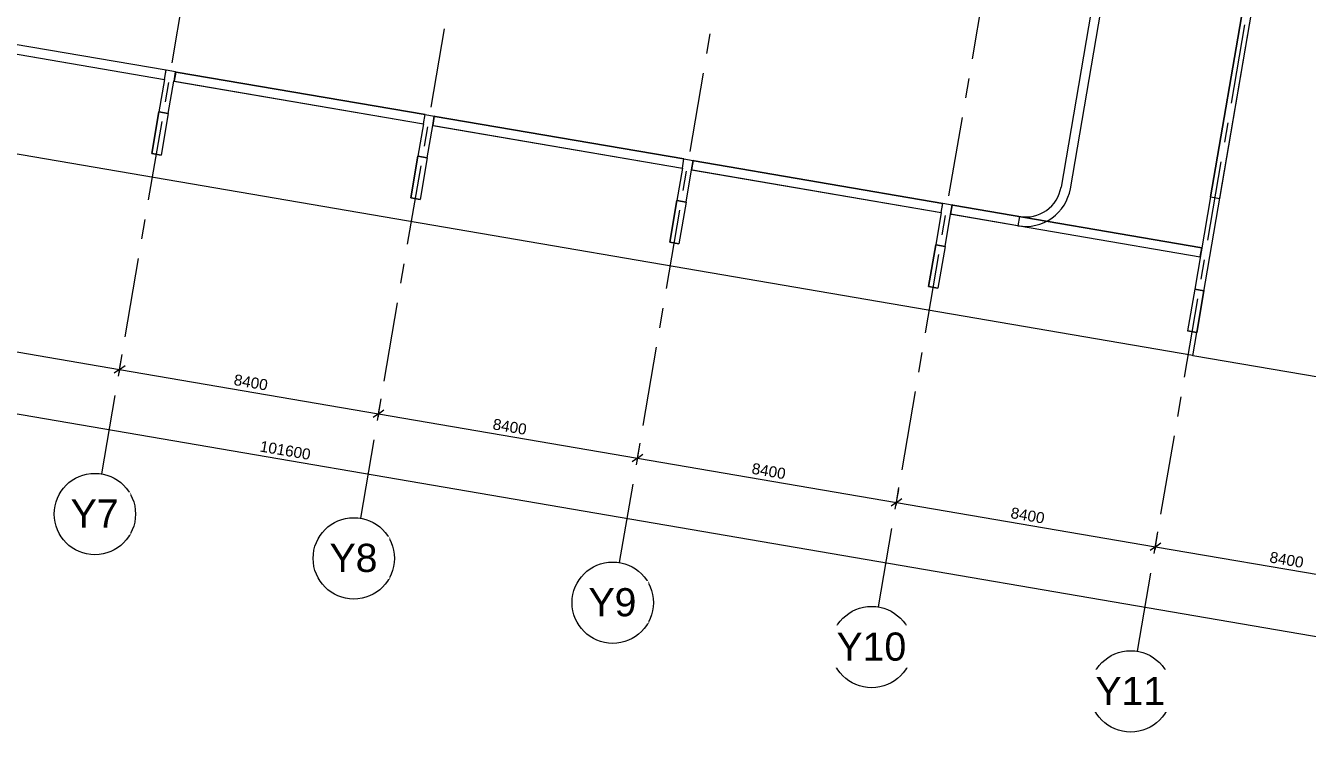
# Model space of a CAD drawing. Header units: millimetres. Extents: x -7055 to 127843, y -26353 to 51881.
# Drawn here: x 40970 to 81951, y -22497 to 287 of the extents above; entities that cross this region are included whole.
import ezdxf

# ---------------------------------------------------------------- set-up
doc = ezdxf.new("R2010")
doc.units = ezdxf.units.MM
doc.linetypes.add('Grid Line', pattern=[4445, 2540, -635, 635, -635])
for name, color, linetype, lineweight in [('A-ANNO-DIMS', 211, 'Continuous', 5), ('A-ANNO-DIMS-200', 211, 'Continuous', 5), ('A-FLOR', 192, 'Continuous', 15), ('I-WALL', 2, 'Continuous', 5), ('S-BEAM', 12, 'Continuous', 15), ('S-GRID', 1, 'Continuous', 5), ('S-GRID-IDEN', 1, 'Continuous', 5)]:
    doc.layers.add(name, color=color, linetype=linetype, lineweight=lineweight)
doc.styles.add('Arial', font='arial.ttf', dxfattribs={"height": 900})
doc.styles.add('Arial_1', font='arial.ttf', dxfattribs={"height": 350})
doc.dimstyles.new('Diagonal_-_1_75mm_Round_5mm_-1-200', dxfattribs={"dimscale": 304.8, "dimtxt": 1.171558, "dimasz": 0.984252, "dimexe": 0.328084, "dimexo": 0.0625, "dimgap": 0.065617, "dimtad": 1, "dimdec": 0, "dimlfac": 304.8, "dimrnd": 5, "dimdsep": 46, "dimtxsty": 'Arial_1', "dimblk1": 'OBLIQUE', "dimblk2": 'OBLIQUE', "dimsah": 1, "dimcen": 0.09, "dimazin": 0, "dimtfac": 1, "dimtdec": 4, "dimtix": 1, "dimtmove": 0, "dimatfit": 3, "dimfxl": 0.005167, "dimfxlon": 1, "dimtvp": 1, "dimtolj": 1, "dimtzin": 0, "dimarcsym": 2})

# ---------------------------------------------------------------- blocks, each defined once
blk = doc.blocks.new('Grid - M_Grid Head - Circle-4284405-1ST FLOOR REINFORCEMENT PLAN')
at = {"layer": 'S-GRID-IDEN'}
blk.add_circle((0, 0), 6.5, dxfattribs=at)
blk = doc.blocks.new('DIMBLOCK22-1ST FLOOR REINFORCEMENT PLAN')
at = {"layer": 'A-ANNO-DIMS-200'}
for p, q in [((35695, -9283), (35776, -8810)), ((35695, -9283), (35678, -9382)), ((35695, -9283), (43975, -10701)), ((43975, -10701), (44056, -10228)), ((43975, -10701), (43958, -10800))]:
    blk.add_line(p, q, dxfattribs=at)
at = {"layer": 'A-ANNO-DIMS-200', "lineweight": 15}
for p, q in [((35695, -9283), (35522, -9406)), ((35695, -9283), (35868, -9161)), ((43975, -10701), (44148, -10578)), ((43975, -10701), (43802, -10824))]:
    blk.add_line(p, q, dxfattribs=at)
at = {"layer": 'A-ANNO-DIMS-200', "color": 0, "insert": (39384, -9434), "char_height": 350, "width": 1292.12, "attachment_point": 1, "rotation": 350.2832, "line_spacing_factor": 0.941778, "style": 'Arial_1'}
blk.add_mtext('8400', dxfattribs=at)
blk = doc.blocks.new('_Oblique')
at = {"color": 0, "linetype": 'ByBlock', "lineweight": -2}
blk.add_line((-0.5, -0.5), (0.5, 0.5), dxfattribs=at)
blk = doc.blocks.new('DIMBLOCK23-1ST FLOOR REINFORCEMENT PLAN')
at = {"layer": 'A-ANNO-DIMS-200'}
for p, q in [((43975, -10701), (44056, -10228)), ((43975, -10701), (43958, -10800)), ((43975, -10701), (52254, -12119)), ((52254, -12119), (52335, -11646)), ((52254, -12119), (52237, -12217))]:
    blk.add_line(p, q, dxfattribs=at)
at = {"layer": 'A-ANNO-DIMS-200', "lineweight": 15}
for p, q in [((43975, -10701), (44148, -10578)), ((43975, -10701), (43802, -10824)), ((52254, -12119), (52081, -12241)), ((52254, -12119), (52427, -11996))]:
    blk.add_line(p, q, dxfattribs=at)
at = {"layer": 'A-ANNO-DIMS-200', "color": 0, "insert": (47664, -10851), "char_height": 350, "width": 1292.12, "attachment_point": 1, "rotation": 350.2832, "line_spacing_factor": 0.941778, "style": 'Arial_1'}
blk.add_mtext('8400', dxfattribs=at)
blk = doc.blocks.new('DIMBLOCK24-1ST FLOOR REINFORCEMENT PLAN')
at = {"layer": 'A-ANNO-DIMS-200'}
for p, q in [((52254, -12119), (52335, -11646)), ((52254, -12119), (52237, -12217)), ((52254, -12119), (60534, -13537)), ((60534, -13537), (60615, -13063)), ((60534, -13537), (60517, -13635))]:
    blk.add_line(p, q, dxfattribs=at)
at = {"layer": 'A-ANNO-DIMS-200', "lineweight": 15}
for p, q in [((52254, -12119), (52081, -12241)), ((52254, -12119), (52427, -11996)), ((60534, -13537), (60707, -13414)), ((60534, -13537), (60361, -13659))]:
    blk.add_line(p, q, dxfattribs=at)
at = {"layer": 'A-ANNO-DIMS-200', "color": 0, "insert": (55943, -12269), "char_height": 350, "width": 1292.12, "attachment_point": 1, "rotation": 350.2832, "line_spacing_factor": 0.941778, "style": 'Arial_1'}
blk.add_mtext('8400', dxfattribs=at)
blk = doc.blocks.new('DIMBLOCK25-1ST FLOOR REINFORCEMENT PLAN')
at = {"layer": 'A-ANNO-DIMS-200'}
for p, q in [((60534, -13537), (60615, -13063)), ((60534, -13537), (60517, -13635)), ((60534, -13537), (68813, -14954)), ((68813, -14954), (68894, -14481)), ((68813, -14954), (68796, -15053))]:
    blk.add_line(p, q, dxfattribs=at)
at = {"layer": 'A-ANNO-DIMS-200', "lineweight": 15}
for p, q in [((60534, -13537), (60707, -13414)), ((60534, -13537), (60361, -13659)), ((68813, -14954), (68640, -15077)), ((68813, -14954), (68986, -14832))]:
    blk.add_line(p, q, dxfattribs=at)
at = {"layer": 'A-ANNO-DIMS-200', "color": 0, "insert": (64223, -13687), "char_height": 350, "width": 1292.12, "attachment_point": 1, "rotation": 350.2832, "line_spacing_factor": 0.941778, "style": 'Arial_1'}
blk.add_mtext('8400', dxfattribs=at)
blk = doc.blocks.new('DIMBLOCK26-1ST FLOOR REINFORCEMENT PLAN')
at = {"layer": 'A-ANNO-DIMS-200'}
for p, q in [((68813, -14954), (68894, -14481)), ((68813, -14954), (68796, -15053)), ((68813, -14954), (77093, -16372)), ((77093, -16372), (77174, -15899)), ((77093, -16372), (77076, -16471))]:
    blk.add_line(p, q, dxfattribs=at)
at = {"layer": 'A-ANNO-DIMS-200', "lineweight": 15}
for p, q in [((68813, -14954), (68640, -15077)), ((68813, -14954), (68986, -14832)), ((77093, -16372), (76920, -16495)), ((77093, -16372), (77266, -16249))]:
    blk.add_line(p, q, dxfattribs=at)
at = {"layer": 'A-ANNO-DIMS-200', "color": 0, "insert": (72502, -15105), "char_height": 350, "width": 1292.12, "attachment_point": 1, "rotation": 350.2832, "line_spacing_factor": 0.941778, "style": 'Arial_1'}
blk.add_mtext('8400', dxfattribs=at)
blk = doc.blocks.new('DIMBLOCK27-1ST FLOOR REINFORCEMENT PLAN')
at = {"layer": 'A-ANNO-DIMS-200'}
for p, q in [((77093, -16372), (77174, -15899)), ((77093, -16372), (77076, -16471)), ((77093, -16372), (85372, -17790)), ((85372, -17790), (85453, -17317)), ((85372, -17790), (85355, -17888))]:
    blk.add_line(p, q, dxfattribs=at)
at = {"layer": 'A-ANNO-DIMS-200', "lineweight": 15}
for p, q in [((77093, -16372), (76920, -16495)), ((77093, -16372), (77266, -16249)), ((85372, -17790), (85199, -17912)), ((85372, -17790), (85545, -17667))]:
    blk.add_line(p, q, dxfattribs=at)
at = {"layer": 'A-ANNO-DIMS-200', "color": 0, "insert": (80782, -16522), "char_height": 350, "width": 1292.12, "attachment_point": 1, "rotation": 350.2832, "line_spacing_factor": 0.941778, "style": 'Arial_1'}
blk.add_mtext('8400', dxfattribs=at)
blk = doc.blocks.new('DIMBLOCK30-1ST FLOOR REINFORCEMENT PLAN')
at = {"layer": 'A-ANNO-DIMS-200'}
for p, q in [((-857, -5007), (-776, -4534)), ((-857, -5007), (-874, -5106)), ((-857, -5007), (99285, -22155)), ((99285, -22155), (99366, -21682)), ((99285, -22155), (99268, -22254))]:
    blk.add_line(p, q, dxfattribs=at)
at = {"layer": 'A-ANNO-DIMS-200', "lineweight": 15}
for p, q in [((-857, -5007), (-684, -4885)), ((-857, -5007), (-1031, -5130)), ((99285, -22155), (99458, -22033)), ((99285, -22155), (99112, -22278))]:
    blk.add_line(p, q, dxfattribs=at)
at = {"layer": 'A-ANNO-DIMS-200', "color": 0, "insert": (48498, -12978), "char_height": 350, "width": 1938.18, "attachment_point": 1, "rotation": 350.2832, "line_spacing_factor": 0.941778, "style": 'Arial_1'}
blk.add_mtext('101600', dxfattribs=at)

msp = doc.modelspace()

# ---------------------------------------------------------------- linework, layer by layer
at = {"layer": 'A-FLOR'}
for p, q in [((74372.8024, -4924.5485), (76140.7515, 5399.4206)), ((78290.3149, -10267.1647), (80949.3074, 5261.0872)), ((78291.1049, -10262.5513), (20334.8608, -337.3002)), ((40457.3998, -587.5121), (45409.1952, -1435.528)), ((45409.1952, -1435.528), (45232.0026, -2470.3157)), ((45527.6987, -2520.9494), (45704.8905, -1486.167)), ((45704.8905, -1486.167), (53688.6625, -2853.4216)), ((53688.6625, -2853.4216), (53511.4952, -3888.0611)), ((53807.1913, -3938.6949), (53984.3577, -2904.0607)), ((53984.3577, -2904.0607), (61968.1297, -4271.3153)), ((61968.1297, -4271.3153), (61790.9878, -5305.8066)), ((62086.6839, -5356.4403), (62263.825, -4321.9544)), ((62263.825, -4321.9544), (70247.5969, -5689.209)), ((78856.3106, -5184.3358), (78349.973, -8141.2975)), ((70247.5969, -5689.209), (70070.4804, -6723.552)), ((70366.1765, -6774.1858), (70543.2922, -5739.8481)), ((72698.8515, -6108.9967), (70543.2922, -5739.8481)), ((78349.973, -8141.2975), (78645.6691, -8191.9312)), ((98775.1066, -13778.2012), (78290.3149, -10267.1647))]:
    msp.add_line(p, q, dxfattribs=at)
msp.add_arc((72943.6069, -4679.803), 1450, 260.28212622, 350.28252588, dxfattribs=at)
msp.add_arc((72943.6069, -4679.803), 1450, 260.28212622, 350.28252588, dxfattribs=at)
at = {"layer": 'I-WALL'}
for p, q in [((75845.0559, 5450.0576), (74077.1068, -4873.9115)), ((45409.1952, -1435.528), (45461.5423, -1129.8264)), ((45461.5423, -1129.8264), (45757.2385, -1180.4601)), ((45757.2385, -1180.4601), (45704.8905, -1486.167)), ((45527.6987, -2520.9494), (45232.0026, -2470.3157)), ((53688.6625, -2853.4216), (53739.5129, -2556.4602)), ((53739.5129, -2556.4602), (54035.2091, -2607.094)), ((54035.2091, -2607.094), (53984.3577, -2904.0607)), ((53807.1913, -3938.6949), (53511.4952, -3888.0611)), ((61968.1297, -4271.3153), (62019.6836, -3970.2456)), ((62019.6836, -3970.2456), (62315.3798, -4020.8793)), ((62315.3798, -4020.8793), (62263.825, -4321.9544)), ((62086.6839, -5356.4403), (61790.9878, -5305.8066)), ((78856.3106, -5184.3358), (79152.0068, -5234.9696)), ((70247.5969, -5689.209), (70299.1762, -5387.991)), ((70299.1762, -5387.991), (70594.8724, -5438.6248)), ((70594.8724, -5438.6248), (70543.2922, -5739.8481)), ((72749.4905, -5813.3014), (72698.8515, -6108.9967)), ((70366.1765, -6774.1858), (70070.4804, -6723.552))]:
    msp.add_line(p, q, dxfattribs=at)
for radius in [1150, 1150, 1450, 1450]:
    msp.add_arc((72943.6069, -4679.803), radius, 260.28212622, 350.28252588, dxfattribs=at)
at = {"layer": 'S-BEAM'}
for p, q in [((78856.3106, -5184.3358), (80290.8194, 3193.0528)), ((80290.8194, 3193.0528), (78856.3106, -5184.3358)), ((79152.0068, -5234.9696), (80586.5156, 3142.4191)), ((45459.829, -1139.8318), (37502.6158, 222.8745)), ((37451.9767, -72.8207), (45409.1952, -1435.528)), ((45459.829, -1139.8318), (39637.5356, -142.7395)), ((45409.1952, -1435.528), (45459.829, -1139.8318)), ((45755.5243, -1190.4709), (45704.8905, -1486.167)), ((45731.444, -1490.7144), (45782.083, -1195.0191)), ((45731.444, -1490.7144), (45782.083, -1195.0191)), ((45782.083, -1195.0191), (45755.5243, -1190.4709)), ((45782.083, -1195.0191), (45755.5243, -1190.4709)), ((53739.2962, -2557.7255), (45782.083, -1195.0191)), ((45782.083, -1195.0191), (53739.2962, -2557.7255)), ((45704.8905, -1486.167), (45731.444, -1490.7144)), ((45731.444, -1490.7144), (53688.6625, -2853.4216)), ((45004.1215, -3800.9434), (45232.0031, -2470.3124)), ((45232.0031, -2470.3124), (45004.1215, -3800.9434)), ((45527.6982, -2520.9527), (45232.0031, -2470.3124)), ((45232.0031, -2470.3124), (45527.6982, -2520.9527)), ((45527.6982, -2520.9527), (45299.8166, -3851.5836)), ((45527.6982, -2520.9527), (45299.8166, -3851.5836)), ((53688.6625, -2853.4216), (53739.2962, -2557.7255)), ((53984.3577, -2904.0607), (54034.9915, -2608.3645)), ((54061.5502, -2612.9128), (54034.9915, -2608.3645)), ((54034.9915, -2608.3645), (54061.5502, -2612.9128)), ((62018.7635, -3975.6192), (54061.5502, -2612.9128)), ((54061.5502, -2612.9128), (62018.7635, -3975.6192)), ((53984.3577, -2904.0607), (54010.9112, -2908.6081)), ((54010.9112, -2908.6081), (61968.1297, -4271.3153)), ((45004.1215, -3800.9434), (45299.8166, -3851.5836)), ((45299.8166, -3851.5836), (45004.1215, -3800.9434)), ((53283.6141, -5218.6889), (53511.4957, -3888.0579)), ((53511.4957, -3888.0579), (53283.6141, -5218.6889)), ((53807.1908, -3938.6981), (53511.4957, -3888.0579)), ((53511.4957, -3888.0579), (53807.1908, -3938.6981)), ((53807.1908, -3938.6981), (53579.3092, -5269.3291)), ((53807.1908, -3938.6981), (53579.3092, -5269.3291)), ((61968.1297, -4271.3153), (62018.7635, -3975.6192)), ((62263.825, -4321.9544), (62314.4587, -4026.2582)), ((62341.0175, -4030.8065), (62314.4587, -4026.2582)), ((62314.4587, -4026.2582), (62341.0175, -4030.8065)), ((70298.2307, -5393.5129), (62341.0175, -4030.8065)), ((62341.0175, -4030.8065), (70298.2307, -5393.5129)), ((62263.825, -4321.9544), (62290.3784, -4326.5018)), ((62290.3784, -4326.5018), (70247.5969, -5689.209)), ((53283.6141, -5218.6889), (53579.3092, -5269.3291)), ((53579.3092, -5269.3291), (53283.6141, -5218.6889)), ((61563.1067, -6636.4343), (61790.9883, -5305.8033)), ((61790.9883, -5305.8033), (61563.1067, -6636.4343)), ((62086.6834, -5356.4436), (61790.9883, -5305.8033)), ((61790.9883, -5305.8033), (62086.6834, -5356.4436)), ((78856.3106, -5184.3358), (79152.0068, -5234.9696)), ((62086.6834, -5356.4436), (61858.8018, -6687.0745)), ((62086.6834, -5356.4436), (61858.8018, -6687.0745)), ((70247.5969, -5689.209), (70298.2307, -5393.5129)), ((70543.2922, -5739.8481), (70593.9259, -5444.1519)), ((70620.4847, -5448.7002), (70593.9259, -5444.1519)), ((70593.9259, -5444.1519), (70620.4847, -5448.7002)), ((78577.7223, -6811.2641), (70620.482, -5448.6998)), ((70620.482, -5448.6998), (78577.7223, -6811.2641)), ((70543.2922, -5739.8481), (70569.8456, -5744.3955)), ((70569.8483, -5744.3959), (78527.0885, -7106.9602)), ((70569.8483, -5744.3959), (78527.0885, -7106.9602)), ((61563.1067, -6636.4343), (61858.8018, -6687.0745)), ((61858.8018, -6687.0745), (61563.1067, -6636.4343)), ((69842.5993, -8054.1798), (70070.4809, -6723.5488)), ((70070.4809, -6723.5488), (69842.5993, -8054.1798)), ((70366.176, -6774.189), (70070.4809, -6723.5488)), ((70070.4809, -6723.5488), (70366.176, -6774.189)), ((70366.176, -6774.189), (70138.2944, -8104.82)), ((70366.176, -6774.189), (70138.2944, -8104.82)), ((78527.0885, -7106.9602), (78577.7223, -6811.2641)), ((78577.7223, -6811.2641), (78527.0885, -7106.9602)), ((69842.5993, -8054.1798), (70138.2944, -8104.82)), ((70138.2944, -8104.82), (69842.5993, -8054.1798)), ((78349.9735, -8141.2942), (78122.092, -9471.9252)), ((78349.9735, -8141.2942), (78122.092, -9471.9252)), ((78645.6686, -8191.9345), (78349.9735, -8141.2942)), ((78349.9735, -8141.2942), (78645.6686, -8191.9345)), ((78417.787, -9522.5655), (78645.6686, -8191.9345)), ((78645.6686, -8191.9345), (78417.787, -9522.5655)), ((78417.787, -9522.5655), (78122.092, -9471.9252)), ((78122.092, -9471.9252), (78417.787, -9522.5655))]:
    msp.add_line(p, q, dxfattribs=at)
at = {"layer": 'S-GRID', "linetype": 'Grid Line'}
for p, q in [((43402.5194, -14043.0503), (47749.7238, 11344.1911)), ((51681.9738, -15461.0191), (56271.9858, 11344.195)), ((59961.4789, -16878.6916), (64794.2474, 11344.1964)), ((68240.9538, -18296.5403), (73316.5094, 11344.2003)), ((76520.4268, -19714.4002), (81838.771, 11344.2016))]:
    msp.add_line(p, q, dxfattribs=at)

# ---------------------------------------------------------------- block references
at = {"layer": 'S-GRID-IDEN', "xscale": 199.9999999999999, "yscale": 199.9999999999999, "zscale": 199.9999999999999}
for p, rotation in [((43183.1065, -15324.4004), 350.2831520499993), ((51462.5608, -16742.3692), 350.2831520499993), ((59742.0659, -18160.0416), 350.2831520499994), ((68021.5408, -19577.8903), 350.2831520499993), ((76301.0138, -20995.7503), 350.2831520499994)]:
    msp.add_blockref('Grid - M_Grid Head - Circle-4284405-1ST FLOOR REINFORCEMENT PLAN', p, dxfattribs=dict(at, rotation=rotation))

# ---------------------------------------------------------------- dimensions: what is measured, and where the dimension line sits
at = {"layer": 'A-ANNO-DIMS'}
for base, p1, p2, override, picture, middle in [((43974.795, -10701.0181), (35776.3164, -8810.1588), (44055.809, -10227.9042), {"dimpost": '<>', "dimfxl": 8399.999999}, 'DIMBLOCK22-1ST FLOOR REINFORCEMENT PLAN', (39868.6053, -9796.1777)), ((52254.2876, -12118.7635), (44055.809, -10227.9042), (52335.3016, -11645.6497), {"dimpost": '<>', "dimfxl": 8400}, 'DIMBLOCK23-1ST FLOOR REINFORCEMENT PLAN', (48148.0979, -11213.9232)), ((60533.7802, -13536.509), (52335.3016, -11645.6497), (60614.7942, -13063.3951), {"dimpost": '<>', "dimfxl": 8400}, 'DIMBLOCK24-1ST FLOOR REINFORCEMENT PLAN', (56427.5905, -12631.6687)), ((68813.2728, -14954.2545), (60614.7942, -13063.3951), (68894.2868, -14481.1406), {"dimpost": '<>', "dimfxl": 8400}, 'DIMBLOCK25-1ST FLOOR REINFORCEMENT PLAN', (64707.0832, -14049.4141)), ((77092.7654, -16371.9999), (68894.2868, -14481.1406), (77173.7794, -15898.886), {"dimpost": '<>', "dimfxl": 8399.999999}, 'DIMBLOCK26-1ST FLOOR REINFORCEMENT PLAN', (72986.5758, -15467.1596)), ((85372.258, -17789.7454), (77173.7794, -15898.886), (85453.272, -17316.6315), {"dimpost": '<>', "dimfxl": 8400}, 'DIMBLOCK27-1ST FLOOR REINFORCEMENT PLAN', (81266.0684, -16884.905))]:
    dim = msp.add_linear_dim(base=base, p1=p1, p2=p2, angle=350.28315205, dimstyle='Diagonal_-_1_75mm_Round_5mm_-1-200', override=override, dxfattribs=at)
    dim.commit()
    dim.dimension.update_dxf_attribs({"geometry": picture, "text_midpoint": middle})

# ---------------------------------------------------------------- next in the draw order: texts
at = {"layer": 'S-GRID-IDEN', "char_height": 900, "width": 1010.12625, "attachment_point": 1, "style": 'Arial', "bg_fill": 3, "box_fill_scale": 1.25, "bg_fill_color": 256, "bg_fill_true_color": 13158600, "bg_fill_transparency": 0}
for insert in [(42407.9951, -14859.1525), (50687.4494, -16277.1213), (58966.9546, -17694.7938), (66895.4295, -19112.6425), (75174.9025, -20530.5024)]:
    msp.add_mtext('Y', dxfattribs=dict(at, insert=insert))

# ---------------------------------------------------------------- next in the draw order: texts
at = {"layer": 'S-GRID-IDEN', "char_height": 900, "attachment_point": 1, "style": 'Arial', "bg_fill": 3, "box_fill_scale": 1.25, "bg_fill_color": 256, "bg_fill_true_color": 13158600, "bg_fill_transparency": 0}
for s, insert, width in [('7', (43241.4326, -14859.1525), 849.78875), ('8', (51520.8869, -16277.1213), 849.78875), ('9', (59800.3921, -17694.7938), 849.78875), ('10', (67728.867, -19112.6425), 1699.5775), ('11', (76008.34, -20530.5024), 1699.5775)]:
    msp.add_mtext(s, dxfattribs=dict(at, insert=insert, width=width))

# ---------------------------------------------------------------- next in the draw order: dimensions: what is measured, and where the dimension line sits
at = {"layer": 'A-ANNO-DIMS'}
dim = msp.add_linear_dim(base=(99285.025, -22155.3731), p1=(-776.3954, -4534.2904), p2=(99366.039, -21682.2592), angle=350.28315205, dimstyle='Diagonal_-_1_75mm_Round_5mm_-1-200', override={"dimpost": '<>', "dimfxl": 101599.999993}, dxfattribs=at)
dim.commit()
dim.dimension.update_dxf_attribs({"geometry": 'DIMBLOCK30-1ST FLOOR REINFORCEMENT PLAN', "text_midpoint": (49247.3644, -13385.421)})

doc.saveas('drawing.dxf')
